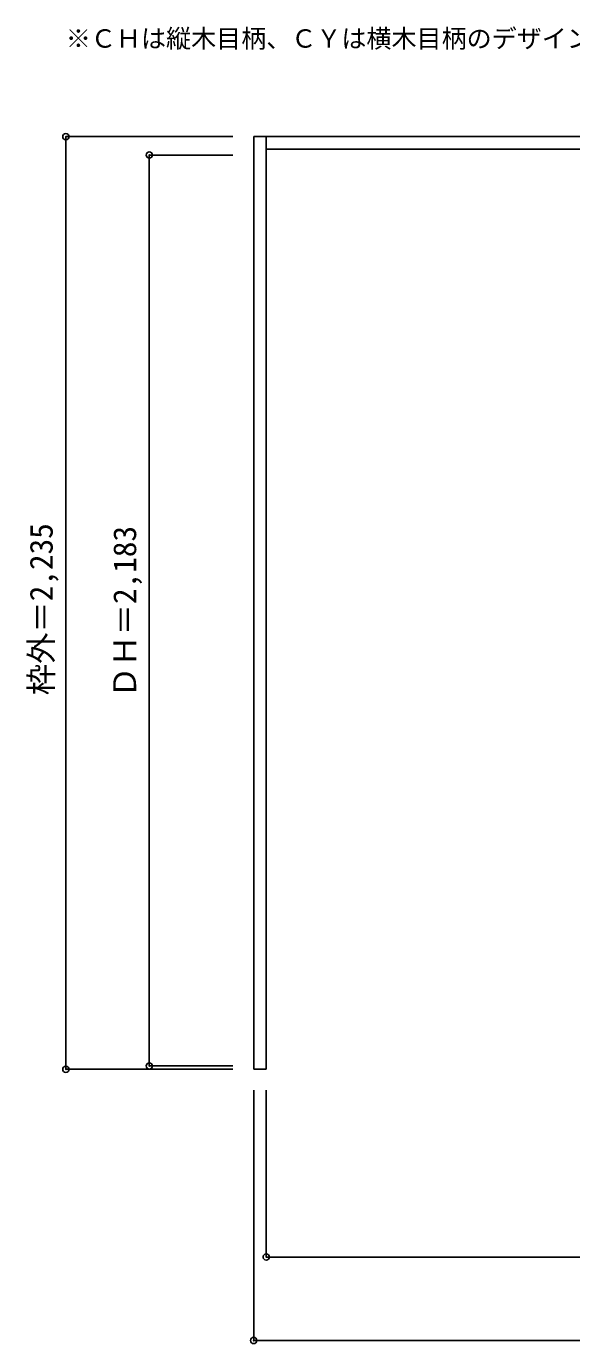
# Model space of a CAD drawing. Units: millimetres, scale not verified. Extents: x -2116 to 1670, y -2068 to 1089.
# Drawn here: x -2116 to -809, y -2068 to 1089 of the extents above; entities that cross this region are included whole.
import ezdxf
from ezdxf.enums import TextEntityAlignment as Align

# ---------------------------------------------------------------- set-up
doc = ezdxf.new("R2010")
doc.units = ezdxf.units.MM
doc.header["$LTSCALE"] = 30
doc.header["$PDMODE"] = 32
doc.header["$PDSIZE"] = 15
doc.linetypes.add('DASHED1', pattern=[1.8, 1.2, -0.6])
for name, color, linetype in [('0-0', 4, 'DASHED1'), ('0-1_寸法', 7, 'Continuous'), ('0-2_文字', 7, 'Continuous')]:
    doc.layers.add(name, color=color, linetype=linetype)
doc.styles.add('ＭＳ ゴシック', font='')
doc.styles.get('ＭＳ ゴシック').set_extended_font_data('MS Gothic')

msp = doc.modelspace()

# ---------------------------------------------------------------- linework, layer by layer
at = {"layer": '0-0', "color": 3, "linetype": 'Continuous'}
for p, q in [((-1571.11, -1410.75), (-1571.11, 824.25)), ((-1571.11, 824.25), (1662.89, 824.25)), ((-1541.11, -1410.75), (-1541.11, 824.25)), ((-1541.11, 794.25), (1632.89, 794.25)), ((-1541.11, -1410.75), (-1571.11, -1410.75))]:
    msp.add_line(p, q, dxfattribs=at)
at = {"layer": '0-1_寸法', "color": 4}
for p, q in [((-2021.11, 824.25), (-2021.11, -1410.75)), ((-2021.11, 824.25), (-1621.11, 824.25)), ((-1821.11, 780.25), (-1621.11, 780.25)), ((-1821.11, 780.25), (-1821.11, -1402.75)), ((-2021.11, -1410.75), (-1621.11, -1410.75)), ((-1821.11, -1402.75), (-1621.11, -1402.75)), ((-1571.11, -2060.75), (-1571.11, -1460.75)), ((-1541.11, -1860.75), (-1541.11, -1460.75)), ((-1541.11, -1860.75), (1632.89, -1860.75)), ((-1571.11, -2060.75), (1662.89, -2060.75))]:
    msp.add_line(p, q, dxfattribs=at)
at = {"layer": '0-1_寸法'}
for p in [(-2021.11, 824.25), (-1821.11, 780.25), (-2021.11, -1410.75), (-1821.11, -1402.75), (-1541.11, -1860.75), (-1571.11, -2060.75)]:
    msp.add_point(p, dxfattribs=at)

# ---------------------------------------------------------------- texts
at = {"layer": '0-1_寸法', "style": 'ＭＳ ゴシック'}
for s, p in [('枠外＝2,235', (-2036.11, -514.25)), ('ＤＨ＝2,183', (-1836.11, -520.75))]:
    msp.add_text(s, height=54.99, rotation=90, dxfattribs=at).set_placement(p, align=Align.BOTTOM_LEFT)
at = {"layer": '0-2_文字', "style": 'ＭＳ ゴシック'}
msp.add_text('※ＣＨは縦木目柄、ＣＹは横木目柄のデザインとなります。', height=43.99, dxfattribs=at).set_placement((-2021.11, 1024.25), align=Align.BOTTOM_LEFT)

doc.saveas('drawing.dxf')
